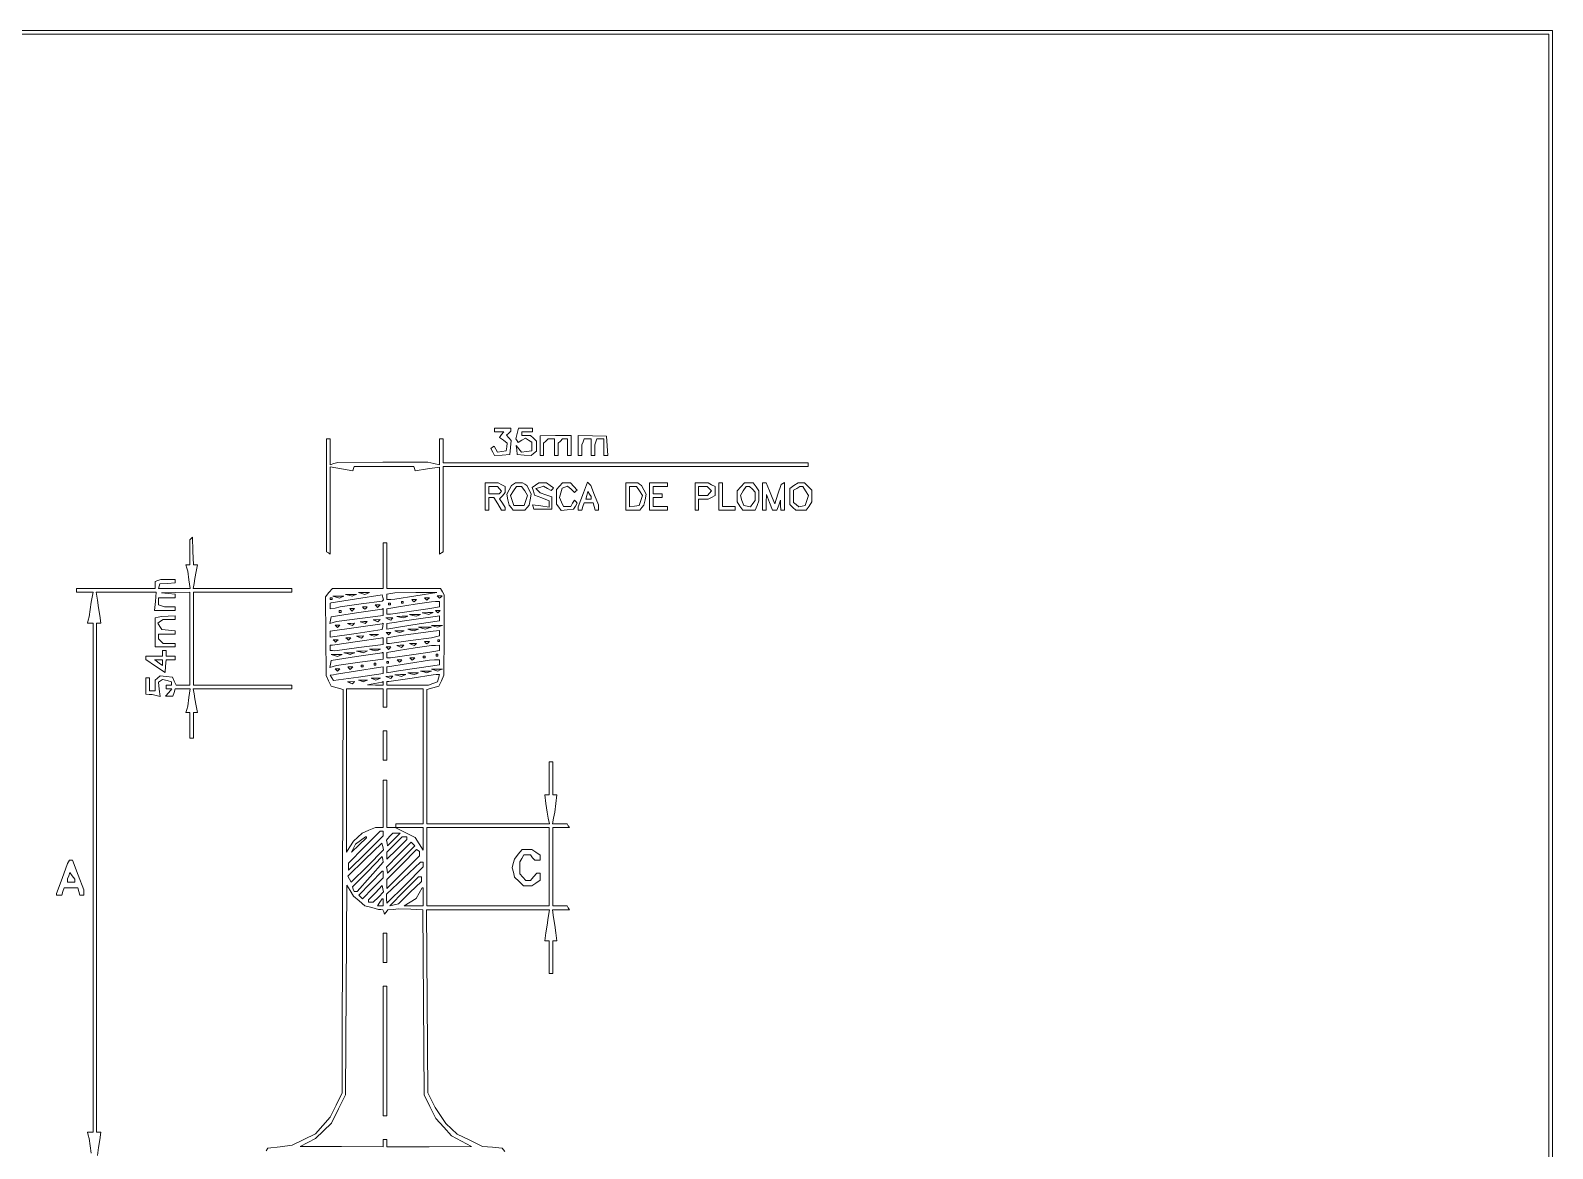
# Paper-space layout 'AN-11-DGE-066-A' of a CAD drawing. Header units: metres, sheet in millimetres. Extents: x 12 to 192, y 4 to 291.
# Drawn here: x 87.2 to 192.3, y 192 to 269.2 of the extents above; entities that cross this region are included whole.
import ezdxf

# ---------------------------------------------------------------- set-up
doc = ezdxf.new("R2010")
doc.units = ezdxf.units.M
doc.layers.add('DGE_CONTORNOS', color=7, linetype='Continuous', lineweight=0)
doc.layers.add('DGE_DATOS', color=7, linetype='Continuous', lineweight=0)

# ---------------------------------------------------------------- blocks, each defined once
blk = doc.blocks.new('LP_REF_DGE_MT_066_A')
at = {"layer": 'DGE_CONTORNOS'}
for points in [[(28.91, 147.08), (28.91, 24.92), (110.59, 24.92), (192.27, 24.92), (192.27, 147.08), (192.27, 269.25), (110.59, 269.25), (28.91, 269.25)], [(192.02, 163.39), (192.02, 57.79), (117.2, 57.79), (42.39, 57.79), (42.39, 163.39), (42.39, 269), (117.2, 269), (192.02, 269)], [(119.22, 241.67), (119.22, 241.54), (119.55, 241.54), (119.88, 241.54), (119.72, 241.35), (119.56, 241.15), (119.84, 240.96), (120.11, 240.76), (120.08, 240.49), (120.04, 240.22), (119.73, 240.18), (119.43, 240.13), (119.32, 240.34), (119.2, 240.54), (119.08, 240.47), (118.97, 240.39), (119.1, 240.14), (119.23, 239.89), (119.76, 239.93), (120.29, 239.97), (120.33, 240.45), (120.37, 240.93), (120.21, 241.12), (120.06, 241.3), (120.21, 241.45), (120.35, 241.59), (120.35, 241.69), (120.35, 241.79), (119.79, 241.79), (119.22, 241.79)], [(120.79, 241.42), (120.71, 241.04), (120.79, 240.92), (120.87, 240.79), (121.11, 240.95), (121.36, 241.1), (121.58, 240.96), (121.8, 240.82), (121.8, 240.52), (121.8, 240.22), (121.44, 240.18), (121.09, 240.14), (120.9, 240.37), (120.72, 240.6), (120.76, 240.28), (120.79, 239.97), (121.27, 239.93), (121.75, 239.89), (121.93, 240.04), (122.12, 240.19), (122.12, 240.54), (122.12, 240.89), (121.92, 241.09), (121.72, 241.29), (121.41, 241.29), (121.11, 241.29), (121.11, 241.42), (121.11, 241.54), (121.49, 241.54), (121.86, 241.54), (121.86, 241.67), (121.86, 241.79), (121.37, 241.79), (120.88, 241.79)], [(107.63, 237.14), (107.63, 233.24), (107.76, 233.17), (107.88, 233.09), (107.88, 236.1), (107.88, 239.11), (108.66, 238.98), (109.44, 238.85), (109.49, 239), (109.54, 239.15), (111.6, 239.15), (113.66, 239.15), (113.71, 239), (113.76, 238.85), (114.6, 238.97), (115.44, 239.1), (115.44, 236.09), (115.44, 233.09), (115.57, 233.17), (115.69, 233.24), (115.69, 236.2), (115.69, 239.15), (128.29, 239.15), (140.88, 239.15), (140.88, 239.27), (140.88, 239.4), (128.29, 239.4), (115.69, 239.4), (115.69, 240.22), (115.69, 241.04), (115.57, 241.04), (115.44, 241.04), (115.44, 240.15), (115.44, 239.25), (115.03, 239.35), (114.62, 239.44), (111.51, 239.43), (108.41, 239.42), (108.14, 239.34), (107.88, 239.26), (107.88, 240.15), (107.88, 241.04), (107.76, 241.04), (107.63, 241.04)], [(122.37, 240.58), (122.37, 239.9), (122.49, 239.9), (122.62, 239.9), (122.62, 240.32), (122.62, 240.74), (122.77, 240.89), (122.92, 241.04), (123.15, 241.04), (123.37, 241.04), (123.37, 240.47), (123.37, 239.9), (123.5, 239.9), (123.63, 239.9), (123.63, 240.32), (123.63, 240.74), (123.78, 240.89), (123.93, 241.04), (124.09, 241.04), (124.26, 241.04), (124.26, 240.47), (124.26, 239.9), (124.38, 239.9), (124.51, 239.9), (124.51, 240.59), (124.51, 241.28), (123.44, 241.27), (122.37, 241.25)], [(125.01, 240.6), (125.01, 239.9), (125.14, 239.9), (125.26, 239.9), (125.26, 240.27), (125.26, 240.64), (125.34, 240.84), (125.42, 241.04), (125.66, 241.04), (125.89, 241.04), (125.89, 240.47), (125.89, 239.9), (126.02, 239.9), (126.15, 239.9), (126.15, 240.27), (126.15, 240.64), (126.22, 240.84), (126.3, 241.04), (126.54, 241.04), (126.78, 241.04), (126.78, 240.47), (126.78, 239.9), (126.91, 239.9), (127.04, 239.9), (127, 240.57), (126.96, 241.23), (125.99, 241.26), (125.01, 241.29)], [(118.59, 237.07), (118.59, 236.13), (118.71, 236.13), (118.84, 236.13), (118.84, 236.57), (118.84, 237.01), (119.02, 237.01), (119.19, 237.01), (119.45, 236.57), (119.71, 236.13), (119.84, 236.13), (119.97, 236.13), (119.97, 236.22), (119.97, 236.32), (119.77, 236.61), (119.57, 236.9), (119.77, 237.12), (119.97, 237.34), (119.97, 237.55), (119.97, 237.75), (119.73, 237.88), (119.49, 238.02), (119.04, 238.02), (118.59, 238.02)], [(119.58, 237.59), (119.72, 237.43), (119.64, 237.34), (119.55, 237.26), (119.2, 237.26), (118.84, 237.26), (118.84, 237.51), (118.84, 237.76), (119.14, 237.76), (119.44, 237.76)], [(120.53, 237.92), (120.39, 237.83), (120.23, 237.53), (120.07, 237.23), (120.15, 236.85), (120.23, 236.47), (120.37, 236.3), (120.51, 236.13), (120.92, 236.13), (121.33, 236.13), (121.47, 236.3), (121.61, 236.47), (121.69, 236.85), (121.76, 237.23), (121.61, 237.53), (121.45, 237.83), (121.31, 237.92), (121.17, 238.01), (120.92, 238.01), (120.67, 238.01)], [(121.31, 237.45), (121.51, 237.14), (121.39, 236.79), (121.28, 236.44), (120.92, 236.44), (120.56, 236.44), (120.44, 236.79), (120.33, 237.14), (120.53, 237.45), (120.74, 237.76), (120.92, 237.76), (121.1, 237.76)], [(122.06, 237.85), (121.83, 237.68), (121.91, 237.43), (121.99, 237.17), (122.5, 236.97), (123, 236.78), (123, 236.56), (123, 236.34), (122.42, 236.42), (121.84, 236.5), (121.9, 236.35), (121.95, 236.19), (122.57, 236.19), (123.19, 236.19), (123.19, 236.62), (123.19, 237.05), (122.78, 237.19), (122.38, 237.32), (122.23, 237.47), (122.09, 237.61), (122.35, 237.69), (122.61, 237.78), (122.88, 237.63), (123.14, 237.49), (123.23, 237.57), (123.31, 237.66), (123.07, 237.84), (122.82, 238.02), (122.56, 238.02), (122.29, 238.02)], [(123.71, 237.78), (123.5, 237.55), (123.5, 237.05), (123.5, 236.55), (123.66, 236.33), (123.83, 236.11), (124.25, 236.15), (124.67, 236.19), (124.81, 236.4), (124.94, 236.62), (124.84, 236.72), (124.74, 236.82), (124.62, 236.6), (124.5, 236.38), (124.25, 236.38), (124, 236.38), (123.86, 236.68), (123.72, 236.99), (123.8, 237.32), (123.89, 237.65), (124.08, 237.72), (124.27, 237.79), (124.51, 237.57), (124.76, 237.35), (124.84, 237.43), (124.93, 237.51), (124.7, 237.76), (124.47, 238.02), (124.19, 238.02), (123.92, 238.02)], [(125.51, 237.69), (125.36, 237.32), (125.19, 236.83), (125.01, 236.35), (125.01, 236.24), (125.01, 236.13), (125.13, 236.13), (125.25, 236.13), (125.33, 236.38), (125.41, 236.63), (125.72, 236.63), (126.04, 236.63), (126.11, 236.38), (126.17, 236.13), (126.29, 236.13), (126.4, 236.13), (126.4, 236.31), (126.4, 236.49), (126.14, 237.16), (125.88, 237.83), (125.76, 237.94), (125.65, 238.06)], [(128.29, 237.07), (128.29, 236.13), (128.77, 236.13), (129.26, 236.13), (129.4, 236.3), (129.54, 236.47), (129.62, 236.85), (129.7, 237.23), (129.54, 237.53), (129.38, 237.83), (129.24, 237.92), (129.11, 238.01), (128.7, 238.01), (128.29, 238.02)], [(129.24, 237.45), (129.44, 237.14), (129.33, 236.79), (129.21, 236.44), (128.88, 236.4), (128.54, 236.36), (128.54, 237.06), (128.54, 237.76), (128.79, 237.76), (129.04, 237.76)], [(129.92, 237.07), (129.92, 236.13), (130.55, 236.13), (131.18, 236.13), (131.18, 236.25), (131.18, 236.38), (130.68, 236.38), (130.18, 236.38), (130.18, 236.69), (130.18, 237.01), (130.49, 237.01), (130.81, 237.01), (130.81, 237.13), (130.81, 237.26), (130.49, 237.26), (130.18, 237.26), (130.18, 237.51), (130.18, 237.76), (130.68, 237.76), (131.18, 237.76), (131.18, 237.89), (131.18, 238.02), (130.55, 238.02), (129.92, 238.02)], [(133.07, 237.07), (133.07, 236.13), (133.2, 236.13), (133.32, 236.13), (133.32, 236.5), (133.32, 236.88), (133.65, 236.88), (133.97, 236.88), (134.21, 237.01), (134.46, 237.14), (134.46, 237.45), (134.46, 237.75), (134.21, 237.88), (133.97, 238.02), (133.52, 238.02), (133.07, 238.02)], [(134.05, 237.62), (134.2, 237.47), (134.06, 237.3), (133.92, 237.13), (133.62, 237.13), (133.32, 237.13), (133.32, 237.45), (133.32, 237.76), (133.61, 237.76), (133.9, 237.76)], [(134.71, 237.07), (134.71, 236.13), (135.28, 236.13), (135.84, 236.13), (135.84, 236.25), (135.84, 236.38), (135.4, 236.38), (134.96, 236.38), (134.96, 237.2), (134.96, 238.02), (134.84, 238.02), (134.71, 238.02)], [(136.23, 237.74), (135.97, 237.46), (135.97, 237.08), (135.97, 236.69), (136.17, 236.41), (136.36, 236.13), (136.8, 236.13), (137.23, 236.13), (137.36, 236.45), (137.48, 236.77), (137.48, 237.11), (137.48, 237.46), (137.28, 237.74), (137.09, 238.02), (136.79, 238.02), (136.48, 238.02)], [(137.03, 237.57), (137.23, 237.37), (137.23, 237.09), (137.23, 236.8), (137.06, 236.58), (136.9, 236.35), (136.66, 236.4), (136.43, 236.44), (136.31, 236.79), (136.2, 237.14), (136.4, 237.45), (136.6, 237.76), (136.72, 237.76), (136.83, 237.76)], [(137.73, 237.07), (137.73, 236.13), (137.86, 236.13), (137.98, 236.13), (137.99, 236.66), (138, 237.2), (138.21, 236.66), (138.41, 236.13), (138.57, 236.13), (138.72, 236.13), (138.85, 236.47), (138.97, 236.82), (138.98, 236.47), (138.99, 236.13), (139.12, 236.13), (139.24, 236.13), (139.24, 237.08), (139.24, 238.03), (139.13, 237.96), (139.01, 237.89), (138.79, 237.23), (138.57, 236.57), (138.39, 237.01), (138.21, 237.45), (138.1, 237.73), (137.99, 238.02), (137.86, 238.02), (137.73, 238.02)], [(139.9, 237.82), (139.62, 237.62), (139.62, 237.07), (139.62, 236.52), (139.82, 236.32), (140.02, 236.13), (140.38, 236.13), (140.74, 236.13), (140.94, 236.41), (141.13, 236.69), (141.13, 237.1), (141.13, 237.51), (140.88, 237.76), (140.63, 238.02), (140.41, 238.02), (140.18, 238.02)], [(140.7, 237.45), (140.9, 237.14), (140.79, 236.79), (140.67, 236.44), (140.46, 236.4), (140.24, 236.36), (140.06, 236.51), (139.87, 236.66), (139.87, 237.08), (139.87, 237.5), (140.09, 237.63), (140.31, 237.76), (140.41, 237.76), (140.5, 237.76)], [(125.89, 236.98), (125.89, 236.88), (125.72, 236.88), (125.54, 236.88), (125.61, 237.14), (125.68, 237.41), (125.78, 237.24), (125.89, 237.07)], [(111.52, 229.89), (111.47, 229.85), (110.02, 229.65), (108.58, 229.44), (108.23, 229.37), (107.88, 229.31), (107.88, 229.5), (107.88, 229.7), (107.91, 229.71), (107.95, 229.72), (109.71, 230), (111.47, 230.27), (111.52, 230.1), (111.56, 229.94)], [(108.67, 230.12), (108.52, 230.06), (108.29, 230.12), (108.07, 230.18), (108.45, 230.18), (108.83, 230.19)], [(109.55, 230.25), (109.4, 230.19), (109.18, 230.25), (108.95, 230.3), (109.33, 230.31), (109.71, 230.31)], [(110.44, 230.38), (110.28, 230.31), (110.06, 230.37), (109.84, 230.43), (110.21, 230.43), (110.59, 230.44)], [(113.8, 230.2), (112.35, 229.97), (112.07, 229.96), (111.79, 229.95), (111.79, 230.14), (111.79, 230.32), (112.07, 230.37), (112.35, 230.42), (113.8, 230.43), (115.25, 230.43)], [(115.52, 230.12), (115.44, 230.04), (115.36, 230.12), (115.27, 230.21), (115.44, 230.21), (115.61, 230.21)], [(111.54, 229.09), (111.54, 228.86), (109.93, 228.64), (108.32, 228.43), (108.09, 228.36), (107.86, 228.29), (107.9, 228.53), (107.95, 228.76), (109.71, 229.03), (111.47, 229.3), (111.5, 229.31), (111.54, 229.33)], [(108.01, 230.02), (108.01, 229.95), (107.95, 229.95), (107.88, 229.95), (107.88, 230.02), (107.88, 230.08), (107.95, 230.08), (108.01, 230.08)], [(108.64, 229.14), (108.64, 229.07), (108.58, 229.07), (108.51, 229.07), (108.51, 229.14), (108.51, 229.2), (108.58, 229.2), (108.64, 229.2)], [(109.48, 229.24), (109.39, 229.16), (109.31, 229.24), (109.23, 229.33), (109.39, 229.33), (109.56, 229.33)], [(110.36, 229.37), (110.28, 229.28), (110.19, 229.37), (110.11, 229.45), (110.28, 229.45), (110.44, 229.45)], [(111.24, 229.49), (111.16, 229.41), (111.07, 229.49), (110.99, 229.58), (111.16, 229.58), (111.33, 229.58)], [(115.44, 229.65), (115.44, 229.46), (115.03, 229.39), (114.62, 229.32), (113.33, 229.13), (112.04, 228.95), (111.91, 228.95), (111.79, 228.95), (111.79, 229.13), (111.79, 229.31), (112.2, 229.39), (112.61, 229.46), (113.74, 229.63), (114.87, 229.8), (115.16, 229.81), (115.44, 229.83)], [(112.04, 229.64), (112.04, 229.58), (111.98, 229.58), (111.91, 229.58), (111.91, 229.64), (111.91, 229.7), (111.98, 229.7), (112.04, 229.7)], [(112.92, 229.77), (112.92, 229.7), (112.86, 229.7), (112.8, 229.7), (112.8, 229.77), (112.8, 229.83), (112.86, 229.83), (112.92, 229.83)], [(113.76, 229.87), (113.68, 229.79), (113.59, 229.87), (113.51, 229.95), (113.68, 229.95), (113.84, 229.95)], [(114.64, 230), (114.56, 229.91), (114.47, 230), (114.39, 230.08), (114.56, 230.08), (114.73, 230.08)], [(115.4, 229.12), (115.31, 229.03), (115.23, 229.12), (115.15, 229.2), (115.31, 229.2), (115.48, 229.2)], [(96.01, 228.73), (95.79, 228.68), (95.79, 227.68), (95.79, 226.68), (96.49, 226.68), (97.18, 226.68), (97.18, 226.81), (97.18, 226.93), (96.76, 226.93), (96.35, 226.93), (96.2, 227.08), (96.04, 227.23), (96.04, 227.4), (96.04, 227.56), (96.61, 227.56), (97.18, 227.56), (97.18, 227.68), (97.18, 227.8), (96.72, 227.84), (96.26, 227.88), (96.12, 228.1), (95.98, 228.32), (96.17, 228.45), (96.36, 228.57), (96.77, 228.57), (97.18, 228.57), (97.18, 228.7), (97.18, 228.82), (96.71, 228.81), (96.23, 228.79)], [(111.51, 228.1), (111.47, 227.89), (109.68, 227.62), (107.88, 227.36), (107.88, 227.57), (107.88, 227.78), (109.68, 228.03), (111.47, 228.28), (111.51, 228.3), (111.55, 228.32)], [(108.47, 228.11), (108.39, 228.02), (108.3, 228.11), (108.22, 228.19), (108.39, 228.19), (108.55, 228.19)], [(109.49, 228.24), (109.41, 228.17), (109.24, 228.23), (109.08, 228.3), (109.32, 228.31), (109.56, 228.32)], [(110.37, 228.37), (110.29, 228.29), (110.13, 228.36), (109.96, 228.42), (110.2, 228.43), (110.44, 228.44)], [(111.25, 228.49), (111.17, 228.42), (111.01, 228.48), (110.84, 228.55), (111.08, 228.56), (111.33, 228.57)], [(112.13, 228.62), (112.06, 228.54), (111.89, 228.61), (111.72, 228.68), (111.97, 228.69), (112.21, 228.7)], [(115.44, 228.65), (115.44, 228.48), (114.02, 228.27), (112.61, 228.05), (112.2, 227.98), (111.79, 227.91), (111.79, 228.11), (111.79, 228.3), (112.32, 228.38), (112.86, 228.45), (113.99, 228.62), (115.13, 228.79), (115.28, 228.81), (115.44, 228.82)], [(113.08, 228.74), (112.93, 228.68), (112.7, 228.73), (112.48, 228.79), (112.86, 228.8), (113.24, 228.8)], [(113.96, 228.86), (113.81, 228.8), (113.58, 228.86), (113.36, 228.92), (113.74, 228.92), (114.12, 228.93)], [(114.65, 227.98), (114.43, 227.92), (114.21, 227.98), (113.99, 228.04), (114.43, 228.04), (114.87, 228.04)], [(114.84, 228.99), (114.69, 228.93), (114.47, 228.99), (114.24, 229.04), (114.62, 229.05), (115, 229.05)], [(115.47, 228.11), (115.32, 228.05), (115.1, 228.1), (114.87, 228.16), (115.25, 228.17), (115.63, 228.17)], [(111.54, 227.09), (111.54, 226.86), (109.87, 226.64), (108.2, 226.42), (108.04, 226.43), (107.88, 226.43), (107.88, 226.62), (107.88, 226.81), (108.04, 226.81), (108.2, 226.82), (109.77, 227.05), (111.35, 227.28), (111.44, 227.3), (111.54, 227.31)], [(108.34, 227.1), (108.26, 227.02), (108.18, 227.1), (108.09, 227.18), (108.26, 227.18), (108.43, 227.18)], [(109.23, 227.23), (109.14, 227.14), (109.06, 227.23), (108.97, 227.31), (109.14, 227.31), (109.31, 227.31)], [(110.12, 227.36), (110.04, 227.28), (109.87, 227.35), (109.71, 227.42), (109.95, 227.43), (110.19, 227.44)], [(111.06, 227.48), (110.91, 227.42), (110.75, 227.48), (110.59, 227.54), (110.91, 227.54), (111.22, 227.54)], [(112, 227.6), (111.91, 227.52), (111.83, 227.6), (111.75, 227.69), (111.91, 227.69), (112.08, 227.69)], [(115.44, 227.63), (115.44, 227.44), (115.16, 227.38), (114.87, 227.32), (113.42, 227.13), (111.98, 226.93), (111.88, 226.93), (111.79, 226.93), (111.79, 227.12), (111.79, 227.3), (112.2, 227.37), (112.61, 227.44), (113.8, 227.61), (115, 227.78), (115.22, 227.8), (115.44, 227.81)], [(112.83, 227.73), (112.67, 227.67), (112.51, 227.73), (112.35, 227.79), (112.67, 227.79), (112.98, 227.79)], [(113.84, 227.86), (113.68, 227.79), (113.46, 227.85), (113.24, 227.91), (113.61, 227.92), (113.99, 227.92)], [(114.64, 226.97), (114.56, 226.89), (114.47, 226.97), (114.39, 227.06), (114.56, 227.06), (114.73, 227.06)], [(115.44, 227.12), (115.44, 227.06), (115.38, 227.06), (115.31, 227.06), (115.31, 227.12), (115.31, 227.18), (115.38, 227.18), (115.44, 227.18)], [(96.3, 226.24), (96.3, 226.05), (95.73, 226.05), (95.16, 226.05), (95.16, 225.93), (95.16, 225.81), (95.82, 225.36), (96.49, 224.91), (96.52, 225.36), (96.56, 225.8), (96.87, 225.8), (97.18, 225.8), (97.18, 225.92), (97.18, 226.05), (96.86, 226.05), (96.55, 226.05), (96.55, 226.24), (96.55, 226.43), (96.42, 226.43), (96.3, 226.43)], [(111.54, 226.07), (111.54, 225.84), (109.93, 225.62), (108.32, 225.4), (108.09, 225.34), (107.86, 225.27), (107.9, 225.5), (107.95, 225.74), (109.71, 226.01), (111.47, 226.27), (111.5, 226.29), (111.54, 226.3)], [(108.55, 226.09), (108.39, 226.03), (108.17, 226.09), (107.95, 226.15), (108.32, 226.15), (108.7, 226.16)], [(109.43, 226.22), (109.27, 226.16), (109.05, 226.22), (108.83, 226.27), (109.21, 226.28), (109.58, 226.28)], [(110.31, 226.35), (110.16, 226.28), (109.93, 226.34), (109.71, 226.4), (110.09, 226.4), (110.47, 226.41)], [(111.19, 226.47), (111.04, 226.41), (110.81, 226.47), (110.59, 226.53), (110.97, 226.53), (111.35, 226.53)], [(112, 226.6), (111.91, 226.51), (111.83, 226.6), (111.75, 226.68), (111.91, 226.68), (112.08, 226.68)], [(115.44, 226.62), (115.44, 226.44), (115.03, 226.37), (114.62, 226.3), (113.33, 226.11), (112.04, 225.92), (111.91, 225.92), (111.79, 225.92), (111.79, 226.11), (111.79, 226.29), (112.2, 226.36), (112.61, 226.43), (113.74, 226.61), (114.87, 226.78), (115.16, 226.79), (115.44, 226.81)], [(112.89, 226.73), (112.81, 226.65), (112.65, 226.72), (112.48, 226.79), (112.72, 226.8), (112.96, 226.81)], [(113.77, 226.86), (113.69, 226.78), (113.53, 226.85), (113.36, 226.91), (113.6, 226.92), (113.84, 226.93)], [(113.63, 225.84), (113.55, 225.76), (113.47, 225.84), (113.38, 225.92), (113.55, 225.92), (113.72, 225.92)], [(114.43, 225.99), (114.43, 225.92), (114.37, 225.92), (114.31, 225.92), (114.31, 225.99), (114.31, 226.05), (114.37, 226.05), (114.43, 226.05)], [(115.31, 226.11), (115.31, 226.05), (115.25, 226.05), (115.19, 226.05), (115.19, 226.11), (115.19, 226.18), (115.25, 226.18), (115.31, 226.18)], [(96.3, 225.59), (96.3, 225.39), (96.08, 225.56), (95.86, 225.73), (95.8, 225.76), (95.75, 225.8), (96.02, 225.8), (96.3, 225.8)], [(111.54, 225.07), (111.54, 224.84), (109.83, 224.6), (108.12, 224.37), (108, 224.55), (107.89, 224.73), (108.11, 224.76), (108.32, 224.8), (109.77, 225.03), (111.22, 225.26), (111.38, 225.28), (111.54, 225.3)], [(108.47, 225.09), (108.39, 225), (108.3, 225.09), (108.22, 225.17), (108.39, 225.17), (108.55, 225.17)], [(109.35, 225.21), (109.27, 225.13), (109.18, 225.21), (109.1, 225.3), (109.27, 225.3), (109.44, 225.3)], [(110.15, 225.36), (110.15, 225.3), (110.09, 225.3), (110.02, 225.3), (110.02, 225.36), (110.02, 225.42), (110.09, 225.42), (110.15, 225.42)], [(111.03, 225.48), (111.03, 225.42), (110.97, 225.42), (110.91, 225.42), (110.91, 225.48), (110.91, 225.55), (110.97, 225.55), (111.03, 225.55)], [(115.44, 225.62), (115.44, 225.45), (114.02, 225.24), (112.61, 225.03), (112.2, 224.96), (111.79, 224.89), (111.79, 225.09), (111.79, 225.3), (111.82, 225.3), (111.85, 225.31), (113.3, 225.54), (114.75, 225.77), (115.09, 225.78), (115.44, 225.8)], [(111.91, 225.61), (111.91, 225.55), (111.85, 225.55), (111.79, 225.55), (111.79, 225.61), (111.79, 225.67), (111.85, 225.67), (111.91, 225.67)], [(112.75, 225.71), (112.67, 225.63), (112.59, 225.71), (112.5, 225.8), (112.67, 225.8), (112.84, 225.8)], [(113.84, 224.83), (113.68, 224.77), (113.46, 224.83), (113.24, 224.89), (113.61, 224.89), (113.99, 224.9)], [(114.72, 224.96), (114.56, 224.9), (114.34, 224.96), (114.12, 225.01), (114.5, 225.02), (114.87, 225.02)], [(115.47, 225.09), (115.32, 225.02), (115.1, 225.08), (114.87, 225.14), (115.25, 225.14), (115.63, 225.15)], [(109.49, 224.21), (109.41, 224.14), (109.24, 224.2), (109.08, 224.27), (109.32, 224.28), (109.56, 224.29)], [(110.31, 224.33), (110.15, 224.27), (109.99, 224.33), (109.84, 224.39), (110.15, 224.39), (110.47, 224.39)], [(111.54, 224.16), (111.54, 224.04), (111, 224.05), (110.47, 224.07), (110.97, 224.16), (111.47, 224.25), (111.5, 224.27), (111.54, 224.29)], [(111.19, 224.46), (111.03, 224.39), (110.87, 224.46), (110.72, 224.52), (111.03, 224.52), (111.35, 224.52)], [(112.13, 224.59), (112.06, 224.51), (111.89, 224.58), (111.72, 224.65), (111.97, 224.66), (112.21, 224.67)], [(115.35, 224.53), (115.28, 224.27), (114.97, 224.15), (114.67, 224.04), (113.23, 224.04), (111.79, 224.04), (111.79, 224.16), (111.79, 224.29), (111.94, 224.3), (112.1, 224.31), (113.55, 224.53), (115, 224.76), (115.21, 224.78), (115.42, 224.79)], [(112.95, 224.71), (112.8, 224.65), (112.58, 224.7), (112.35, 224.76), (112.73, 224.77), (113.11, 224.77)], [(111.54, 223.15), (111.54, 222.52), (111.66, 222.52), (111.79, 222.52), (111.79, 223.15), (111.79, 223.78), (113.05, 223.78), (114.31, 223.78), (114.31, 219.12), (114.31, 214.46), (113.36, 214.46), (112.42, 214.46), (112.42, 214.34), (112.42, 214.21), (113.36, 214.21), (114.31, 214.21), (114.31, 213.44), (114.31, 212.66), (114.02, 213.09), (113.74, 213.52), (113.06, 213.87), (112.37, 214.21), (112.08, 214.21), (111.79, 214.21), (111.79, 215.85), (111.79, 217.49), (111.66, 217.49), (111.54, 217.49), (111.54, 215.85), (111.54, 214.21), (111.28, 214.21), (111.02, 214.21), (110.56, 214.02), (110.09, 213.82), (109.79, 213.54), (109.49, 213.27), (109.25, 212.89), (109.02, 212.51), (109.02, 218.15), (109.02, 223.78), (110.28, 223.78), (111.54, 223.78)], [(111.54, 219.88), (111.54, 218.87), (111.66, 218.87), (111.79, 218.87), (111.79, 219.88), (111.79, 220.89), (111.66, 220.89), (111.54, 220.89)], [(111.54, 213.8), (111.54, 213.64), (110.34, 212.45), (109.14, 211.26), (109.14, 211.5), (109.14, 211.75), (110.24, 212.86), (111.34, 213.96), (111.44, 213.96), (111.54, 213.96)], [(110.4, 213.54), (110.4, 213.51), (109.88, 213.01), (109.36, 212.51), (109.5, 212.79), (109.64, 213.06), (109.98, 213.32), (110.31, 213.58), (110.36, 213.58), (110.4, 213.58)], [(112.28, 213.39), (111.85, 212.94), (111.81, 213.14), (111.77, 213.35), (111.98, 213.59), (112.2, 213.83), (112.46, 213.83), (112.72, 213.83)], [(113.17, 213.48), (113.17, 213.38), (112.48, 212.7), (111.79, 212.02), (111.79, 212.26), (111.79, 212.5), (112.32, 213.04), (112.85, 213.58), (113.01, 213.58), (113.17, 213.58)], [(123, 211.5), (123, 208.8), (118.78, 208.8), (114.56, 208.8), (114.56, 211.5), (114.56, 214.21), (118.78, 214.21), (123, 214.21)], [(110.45, 211.55), (109.34, 210.44), (109.22, 210.64), (109.11, 210.85), (110.28, 212), (111.46, 213.14), (111.51, 212.9), (111.56, 212.67)], [(112.79, 212), (111.85, 211.05), (111.81, 211.26), (111.76, 211.47), (112.62, 212.34), (113.48, 213.2), (113.6, 213.08), (113.73, 212.95)], [(114.05, 212.41), (114.05, 212.25), (112.92, 211.13), (111.79, 210), (111.79, 210.31), (111.79, 210.62), (112.82, 211.65), (113.85, 212.69), (113.95, 212.62), (114.05, 212.56)], [(120.86, 212.37), (120.6, 212.03), (120.52, 211.74), (120.45, 211.44), (120.53, 211.12), (120.61, 210.79), (120.92, 210.49), (121.22, 210.18), (121.51, 210.18), (121.81, 210.18), (122.09, 210.38), (122.37, 210.57), (122.37, 210.82), (122.37, 211.06), (122.26, 211.06), (122.15, 211.06), (121.93, 210.81), (121.7, 210.56), (121.55, 210.56), (121.4, 210.56), (121.19, 210.79), (120.98, 211.02), (120.98, 211.43), (120.98, 211.84), (121.11, 212.08), (121.24, 212.32), (121.47, 212.32), (121.71, 212.32), (121.86, 212.13), (122.02, 211.95), (122.19, 211.95), (122.37, 211.95), (122.37, 212.13), (122.37, 212.31), (122.09, 212.5), (121.81, 212.7), (121.47, 212.7), (121.13, 212.7)], [(89.82, 211.84), (89.75, 211.73), (89.37, 210.69), (88.99, 209.66), (88.99, 209.61), (88.99, 209.55), (89.17, 209.55), (89.35, 209.55), (89.43, 209.8), (89.51, 210.06), (89.99, 210.06), (90.47, 210.06), (90.54, 209.8), (90.6, 209.55), (90.74, 209.55), (90.88, 209.55), (90.88, 209.73), (90.88, 209.91), (90.49, 210.93), (90.1, 211.95), (90, 211.95), (89.89, 211.95)], [(110.65, 210.81), (109.74, 209.8), (109.64, 209.8), (109.54, 209.8), (109.48, 209.96), (109.42, 210.12), (110.45, 211.16), (111.47, 212.21), (111.51, 212.01), (111.55, 211.82)], [(114.31, 211.66), (114.31, 211.5), (113.05, 210.24), (111.79, 208.99), (111.78, 209.3), (111.78, 209.62), (112.95, 210.71), (114.12, 211.81), (114.21, 211.82), (114.31, 211.82)], [(90.25, 210.54), (90.25, 210.43), (90, 210.43), (89.75, 210.43), (89.75, 210.55), (89.75, 210.67), (89.83, 210.88), (89.91, 211.1), (90.08, 210.87), (90.25, 210.64)], [(109.88, 209.14), (110.28, 208.81), (110.75, 208.68), (111.22, 208.55), (111.37, 208.55), (111.51, 208.54), (111.58, 208.39), (111.64, 208.23), (111.75, 208.38), (111.86, 208.54), (112.23, 208.56), (112.61, 208.59), (113.45, 208.57), (114.29, 208.54), (114.33, 202.15), (114.37, 195.76), (114.77, 194.94), (115.18, 194.12), (115.72, 193.52), (116.26, 192.93), (116.95, 192.55), (117.64, 192.18), (114.72, 192.17), (111.79, 192.17), (111.79, 192.42), (111.79, 192.68), (111.66, 192.68), (111.54, 192.68), (111.54, 192.42), (111.54, 192.17), (108.67, 192.18), (105.81, 192.18), (106.33, 192.46), (106.86, 192.74), (107.42, 193.27), (107.97, 193.8), (108.46, 194.78), (108.95, 195.76), (108.99, 203), (109.03, 210.23), (109.26, 209.86), (109.49, 209.48)], [(111.53, 210.97), (111.53, 210.75), (110.82, 210.02), (110.11, 209.29), (109.98, 209.42), (109.85, 209.55), (110.66, 210.37), (111.47, 211.19), (111.5, 211.19), (111.54, 211.19)], [(111.21, 209.41), (110.86, 209.05), (110.69, 209.05), (110.53, 209.05), (110.53, 209.14), (110.53, 209.23), (111, 209.71), (111.47, 210.2), (111.52, 209.99), (111.56, 209.78)], [(114.18, 210.65), (114.18, 210.49), (113.39, 209.72), (112.61, 208.95), (112.3, 208.88), (111.99, 208.81), (112.99, 209.81), (113.99, 210.81), (114.08, 210.81), (114.18, 210.81)], [(111.54, 209.05), (111.54, 208.8), (111.35, 208.8), (111.16, 208.8), (111.31, 209.05), (111.47, 209.3), (111.5, 209.3), (111.54, 209.3)], [(114.31, 209.43), (114.31, 208.8), (113.65, 208.8), (112.98, 208.8), (113.4, 209.05), (113.82, 209.31), (114.03, 209.68), (114.24, 210.05), (114.27, 210.06), (114.31, 210.06)], [(111.54, 205.9), (111.54, 204.89), (111.66, 204.89), (111.79, 204.89), (111.79, 205.9), (111.79, 206.91), (111.66, 206.91), (111.54, 206.91)], [(111.54, 198.78), (111.54, 194.31), (111.66, 194.31), (111.79, 194.31), (111.79, 198.78), (111.79, 203.25), (111.66, 203.25), (111.54, 203.25)]]:
    blk.add_lwpolyline(points, close=True, dxfattribs=at)
for points in [[(91.82, 191.57), (91.9, 192.11), (91.97, 192.64), (92.05, 193.18), (91.91, 193.18), (91.76, 193.18), (91.76, 210.75), (91.76, 228.32), (91.91, 228.32), (92.05, 228.32), (91.97, 228.85), (91.9, 229.39), (91.82, 229.92), (91.73, 230.46), (93.81, 230.46), (95.88, 230.46), (95.82, 229.83), (95.76, 229.2), (96.47, 229.2), (97.18, 229.2), (97.18, 229.33), (97.18, 229.45), (96.81, 229.45), (96.44, 229.45), (96.24, 229.53), (96.04, 229.6), (96.04, 229.84), (96.04, 230.08), (96.61, 230.08), (97.18, 230.08), (97.18, 230.2), (97.18, 230.32), (96.71, 230.37), (96.23, 230.42), (97.21, 230.44), (98.19, 230.46), (98.19, 227.25), (98.19, 224.04), (97.71, 224.04), (97.24, 224.04), (97.11, 224.32), (96.99, 224.6), (96.57, 224.64), (96.15, 224.68), (95.97, 224.53), (95.79, 224.38), (95.79, 224.02), (95.79, 223.66), (95.6, 223.66), (95.41, 223.66), (95.41, 224.1), (95.41, 224.54), (95.29, 224.54), (95.16, 224.54), (95.16, 223.97), (95.16, 223.41), (95.38, 223.4), (95.6, 223.4), (95.88, 223.33), (96.15, 223.26), (96.08, 223.76), (96.02, 224.25), (96.16, 224.35), (96.31, 224.44), (96.62, 224.36), (96.93, 224.28), (96.93, 224.16), (96.93, 224.04), (96.74, 224.04), (96.55, 224.04), (96.55, 223.91), (96.55, 223.78), (96.76, 223.78), (96.96, 223.78), (96.74, 223.53), (96.51, 223.28), (96.77, 223.28), (97.03, 223.28), (97.11, 223.53), (97.19, 223.78), (97.7, 223.78), (98.21, 223.78), (98.13, 223.19), (98.05, 222.59), (97.98, 222.37), (97.92, 222.15), (98.05, 222.15), (98.19, 222.15), (98.19, 221.26), (98.19, 220.38), (98.31, 220.38), (98.44, 220.38), (98.44, 221.26), (98.44, 222.15), (98.58, 222.15), (98.72, 222.15), (98.64, 222.62), (98.55, 223.09), (98.49, 223.44), (98.42, 223.78), (101.83, 223.78), (105.24, 223.78), (105.24, 223.91), (105.24, 224.04), (101.84, 224.04), (98.44, 224.04), (98.44, 227.25), (98.44, 230.46), (101.84, 230.46), (105.24, 230.46), (105.24, 230.58), (105.24, 230.71), (101.83, 230.71), (98.42, 230.71), (98.49, 231.06), (98.55, 231.4), (98.64, 231.88), (98.72, 232.35), (98.58, 232.35), (98.45, 232.35), (98.41, 233.3), (98.37, 234.26), (98.28, 234.16), (98.19, 234.07), (98.19, 233.21), (98.19, 232.35), (98.05, 232.35), (97.92, 232.35), (97.98, 232.13), (98.05, 231.91), (98.13, 231.31), (98.21, 230.71), (97.12, 230.71), (96.02, 230.71), (96.08, 230.87), (96.13, 231.03), (96.65, 231.06), (97.18, 231.1), (97.18, 231.22), (97.18, 231.34), (96.68, 231.34), (96.19, 231.34), (95.99, 231.26), (95.79, 231.19), (95.79, 230.95), (95.79, 230.71), (93.08, 230.71), (90.38, 230.71), (90.38, 230.58), (90.38, 230.46), (90.95, 230.46), (91.53, 230.46), (91.46, 230.11), (91.39, 229.77), (91.31, 229.26), (91.24, 228.76), (91.18, 228.54), (91.12, 228.32), (91.31, 228.32), (91.51, 228.32), (91.51, 210.75), (91.51, 193.18), (91.31, 193.18), (91.12, 193.18), (91.18, 192.96), (91.24, 192.74), (91.31, 192.23), (91.39, 191.73)], [(119.93, 191.85), (119.76, 192.08), (119.08, 192.14), (118.4, 192.2), (117.52, 192.62), (116.64, 193.03), (116.25, 193.4), (115.86, 193.77), (115.49, 194.33), (115.12, 194.88), (114.87, 195.38), (114.62, 195.89), (114.58, 202.22), (114.54, 208.54), (118.79, 208.54), (123.03, 208.54), (122.94, 208.01), (122.86, 207.47), (122.78, 206.94), (122.71, 206.4), (122.85, 206.4), (123, 206.4), (123, 205.27), (123, 204.14), (123.12, 204.14), (123.25, 204.14), (123.25, 205.27), (123.25, 206.4), (123.39, 206.4), (123.53, 206.4), (123.46, 206.94), (123.39, 207.47), (123.3, 208.01), (123.22, 208.54), (123.81, 208.54), (124.4, 208.54), (124.32, 208.67), (124.24, 208.8), (123.74, 208.8), (123.25, 208.8), (123.25, 211.5), (123.25, 214.21), (123.82, 214.21), (124.4, 214.21), (124.32, 214.34), (124.24, 214.46), (123.73, 214.46), (123.22, 214.46), (123.3, 214.87), (123.39, 215.28), (123.46, 215.88), (123.54, 216.48), (123.39, 216.48), (123.25, 216.48), (123.25, 217.61), (123.25, 218.75), (123.12, 218.75), (123, 218.75), (123, 217.61), (123, 216.48), (122.85, 216.48), (122.71, 216.48), (122.78, 215.88), (122.86, 215.28), (122.94, 214.87), (123.03, 214.46), (118.79, 214.46), (114.56, 214.46), (114.56, 219.11), (114.56, 223.75), (114.97, 223.86), (115.38, 223.98), (115.56, 224.35), (115.74, 224.73), (115.75, 227.5), (115.76, 230.27), (115.63, 230.49), (115.51, 230.71), (113.65, 230.71), (111.79, 230.71), (111.79, 232.28), (111.79, 233.86), (111.66, 233.86), (111.54, 233.86), (111.54, 232.28), (111.54, 230.71), (109.79, 230.71), (108.05, 230.71), (107.8, 230.43), (107.56, 230.14), (107.58, 227.43), (107.6, 224.71), (107.77, 224.35), (107.95, 223.98), (108.36, 223.86), (108.77, 223.75), (108.74, 209.82), (108.7, 195.89), (108.29, 195.05), (107.88, 194.22), (107.37, 193.64), (106.86, 193.06), (106.06, 192.67), (105.27, 192.28), (104.42, 192.17), (103.57, 192.07), (103.46, 191.9)]]:
    blk.add_lwpolyline(points, dxfattribs=at)

psp = doc.layouts.new('AN-11-DGE-066-A')

# ---------------------------------------------------------------- block references
at = {"layer": 'DGE_DATOS'}
psp.add_blockref('LP_REF_DGE_MT_066_A', (0, 0), dxfattribs=at)

doc.saveas('drawing.dxf')
